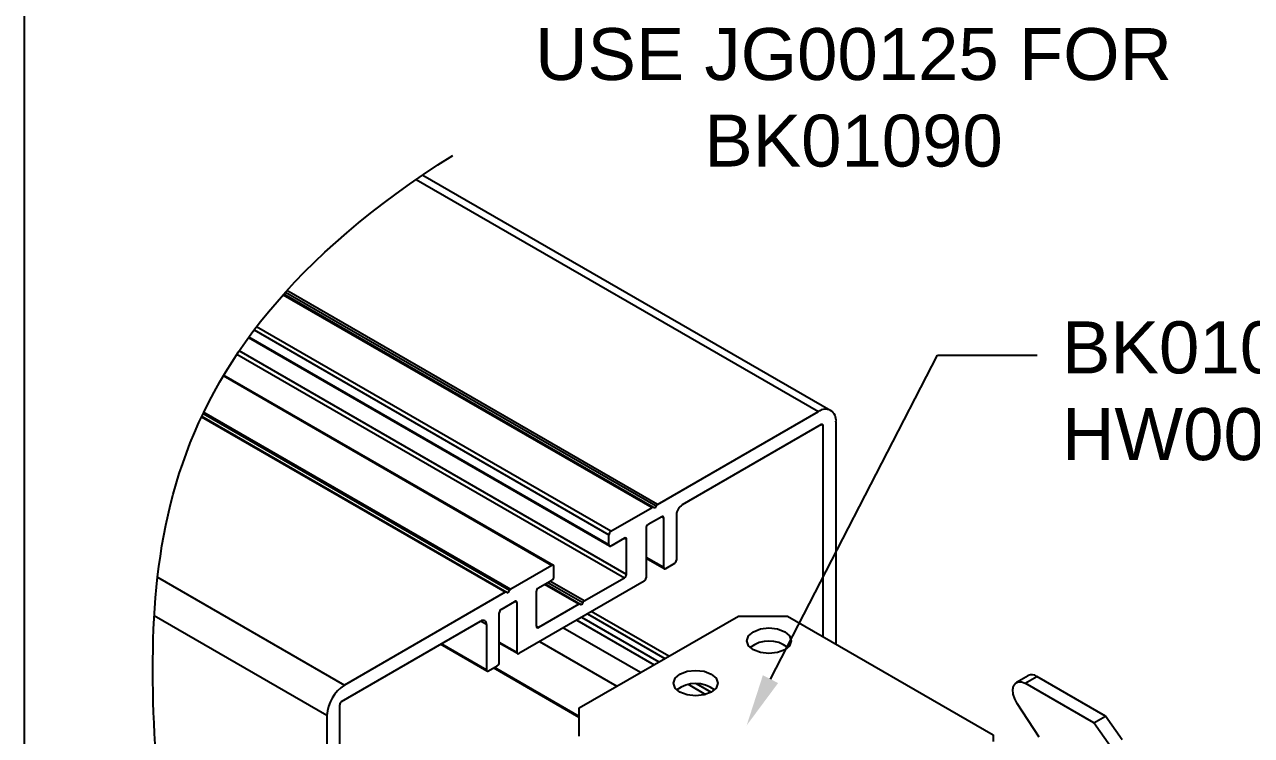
# Model space of a CAD drawing. Extents: x 0 to 9.71, y -8.92 to 0.
# Drawn here: x 0 to 4.431, y -5.609 to -3.041 of the extents above; entities that cross this region are included whole.
import ezdxf
from ezdxf import colors
from ezdxf.entities.mleader import LeaderData, LeaderLine
from ezdxf.math import Vec2, Vec3

# ---------------------------------------------------------------- set-up
doc = ezdxf.new("R2010")
doc.units = 0
doc.header["$LTSCALE"] = 0.5
doc.header["$MEASUREMENT"] = 0
for name, color, linetype in [('Brackets', 181, 'CONTINUOUS'), ('Dimension', 10, 'CONTINUOUS'), ('FAB DWG', 221, 'CONTINUOUS'), ('Housing', 150, 'CONTINUOUS')]:
    doc.layers.add(name, color=color, linetype=linetype)
doc.layers.add('Text-Unprinted', color=131, linetype='CONTINUOUS', plot=False)
doc.styles.get("Standard").update_dxf_attribs({"font": 'arial.ttf'})

msp = doc.modelspace()

# ---------------------------------------------------------------- linework, layer by layer
at = {"layer": 'Brackets', "transparency": 16777216}
for p, q in [((2.0037, -5.5097), (2.5782, -5.1781)), ((2.5782, -5.1781), (2.755, -5.1781)), ((2.755, -5.1781), (3.4985, -5.6072)), ((3.5826, -5.4175), (3.6248, -5.3931)), ((3.6138, -5.4206), (3.6561, -5.3962)), ((3.9041, -5.5393), (3.6561, -5.3962)), ((3.8618, -5.5637), (3.6138, -5.4206)), ((3.664, -5.6158), (3.5854, -5.4943)), ((2.0037, -5.6117), (2.0037, -5.5097)), ((3.8618, -5.5637), (3.9041, -5.5393)), ((3.9226, -5.6498), (3.8618, -5.5637)), ((3.9648, -5.6254), (3.9041, -5.5393)), ((3.4985, -5.6072), (3.4985, -5.6317))]:
    msp.add_line(p, q, dxfattribs=at)
at = {"layer": 'Brackets', "transparency": 16777216, "flags": 128}
for points in [[(2.7453, -5.3001), (2.7193, -5.3101), (2.6887, -5.3136), (2.6581, -5.3101), (2.6322, -5.3001), (2.6148, -5.2851), (2.6087, -5.2674), (2.6148, -5.2497), (2.6322, -5.2348), (2.6581, -5.2247), (2.6887, -5.2212), (2.7193, -5.2247), (2.7453, -5.2348), (2.7626, -5.2497), (2.7687, -5.2674), (2.7626, -5.2851), (2.7453, -5.3001)], [(2.4801, -5.4531), (2.4542, -5.4631), (2.4236, -5.4666), (2.393, -5.4631), (2.367, -5.4531), (2.3497, -5.4381), (2.3436, -5.4204), (2.3497, -5.4028), (2.367, -5.3878), (2.393, -5.3778), (2.4236, -5.3743), (2.4542, -5.3778), (2.4801, -5.3878), (2.4975, -5.4028), (2.5036, -5.4204), (2.4975, -5.4381), (2.4801, -5.4531)], [(3.5854, -5.4943), (3.5765, -5.4775), (3.5711, -5.4602), (3.5696, -5.4439), (3.5723, -5.4302), (3.5787, -5.4203), (3.5884, -5.4152), (3.6005, -5.4153), (3.6138, -5.4206)]]:
    msp.add_lwpolyline(points, dxfattribs=at)
at = {"layer": 'Brackets', "transparency": 16777216}
for centre, radius, start, end in [((2.6887, -5.3779), 0.1096, 51.7271, 128.2729), ((3.6379, -5.4207), 0.0305, 53.3912, 115.307), ((2.4236, -5.5309), 0.1096, 51.7271, 128.2729)]:
    msp.add_arc(centre, radius, start, end, dxfattribs=at)
at = {"layer": 'Dimension', "transparency": 16777216}
msp.add_open_spline([(0, -7.7583), (0.5678, -7.1527), (0.4742, -5.7013), (0.3806, -4.25), (1.5469, -3.5139)], degree=3, knots=[0.28605, 0.28605, 0.28605, 0.28605, 1, 1.899542, 1.899542, 1.899542, 1.899542], dxfattribs=at)
at = {"layer": 'Housing', "transparency": 16777216}
for p, q in [((1.4385, -3.5849), (2.9119, -4.4352)), ((1.4144, -3.6015), (2.8669, -4.4396)), ((0.9341, -4.0173), (2.2665, -4.7862)), ((2.2715, -4.7857), (0.9361, -4.0151)), ((0.943, -4.0075), (2.2815, -4.7799)), ((2.2865, -4.7746), (0.9478, -4.0021)), ((0.8294, -4.1447), (2.1108, -4.8842)), ((2.1179, -4.872), (0.838, -4.1334)), ((2.1129, -4.9256), (0.8085, -4.1729)), ((2.1108, -4.921), (0.8103, -4.1705)), ((0.7673, -4.232), (2.1669, -5.0397)), ((2.174, -5.0274), (0.7753, -4.2202)), ((1.9049, -4.9949), (0.7181, -4.3101)), ((0.7196, -4.3075), (1.9099, -4.9944)), ((1.7363, -5.0923), (0.6391, -4.4591)), ((0.6403, -4.4564), (1.7413, -5.0918)), ((1.7513, -5.086), (0.6446, -4.4474)), ((0.6477, -4.441), (1.7563, -5.0807)), ((2.2865, -4.7746), (2.8669, -4.4396)), ((2.8775, -4.4866), (2.3755, -4.7764)), ((2.8775, -4.4866), (2.8846, -4.4907)), ((2.8845, -5.2528), (2.8846, -4.4907)), ((2.9305, -4.4764), (2.9304, -5.2794)), ((2.2815, -4.7799), (2.2765, -4.7886)), ((2.1179, -4.872), (2.2665, -4.7862)), ((2.3013, -4.8192), (2.2518, -4.8478)), ((2.2765, -4.7886), (2.2715, -4.7857)), ((2.3013, -4.8192), (2.3083, -4.8233)), ((2.3083, -5.003), (2.3083, -4.8233)), ((2.3543, -4.8131), (2.3543, -4.9764)), ((2.2447, -4.86), (2.2447, -5.0397)), ((2.1108, -4.921), (2.1108, -4.8842)), ((2.1669, -4.8968), (2.1179, -4.9251)), ((2.1669, -4.8968), (2.174, -4.9008)), ((2.174, -5.0274), (2.174, -4.9008)), ((1.9049, -4.9949), (1.7563, -5.0807)), ((1.912, -5.0358), (1.912, -4.999)), ((2.3083, -5.003), (2.2447, -4.9662)), ((2.3104, -5.0075), (2.2447, -4.9696)), ((2.3472, -4.9887), (2.3154, -5.007)), ((0.4806, -5.0375), (1.1559, -5.4273)), ((1.8559, -5.0763), (1.9049, -5.048)), ((2.0214, -5.1237), (2.1669, -5.0397)), ((1.7363, -5.0923), (1.1559, -5.4273)), ((1.7413, -5.0918), (1.7463, -5.0947)), ((1.7463, -5.0947), (1.7513, -5.086)), ((2.2376, -5.0519), (1.7851, -5.3131)), ((1.8488, -5.2151), (1.8488, -5.0886)), ((2.0014, -5.1352), (1.8776, -5.0638)), ((1.8805, -5.0621), (2.0064, -5.1347)), ((1.8905, -5.0563), (2.0164, -5.129)), ((2.0214, -5.1237), (1.8976, -5.0522)), ((1.7215, -5.1539), (1.771, -5.1253)), ((1.7781, -5.1294), (1.771, -5.1253)), ((1.7781, -5.1294), (1.7781, -5.309)), ((2.0014, -5.1352), (1.8558, -5.2192)), ((2.0064, -5.1347), (2.0114, -5.1376)), ((2.0164, -5.129), (2.0114, -5.1376)), ((1.0923, -5.5375), (0.4686, -5.1776)), ((1.7144, -5.3458), (1.7145, -5.1661)), ((2.0117, -5.1823), (2.2914, -5.3437)), ((2.0329, -5.1701), (2.3125, -5.3315)), ((2.3267, -5.3233), (2.047, -5.1619)), ((1.1453, -5.4865), (1.6473, -5.1967)), ((1.6685, -5.209), (1.6473, -5.1967)), ((1.6685, -5.209), (1.6685, -5.3723)), ((1.8488, -5.2152), (1.8558, -5.2192)), ((2.2243, -5.3824), (1.9447, -5.221)), ((1.9941, -5.1925), (2.2738, -5.3538)), ((1.7144, -5.2723), (1.7781, -5.309)), ((1.8598, -5.27), (2.1394, -5.4314)), ((1.6705, -5.3769), (1.5028, -5.2801)), ((1.5058, -5.2784), (1.6685, -5.3723)), ((1.7801, -5.3136), (1.7144, -5.2757)), ((1.6755, -5.3764), (1.7074, -5.358)), ((2.0037, -5.5443), (1.6941, -5.3657)), ((2.0037, -5.5409), (1.6971, -5.364)), ((2.3965, -5.4247), (2.4595, -5.461)), ((2.4259, -5.4213), (2.4804, -5.4528)), ((1.0923, -5.5375), (1.092, -7.977)), ((1.1381, -6.6532), (1.1382, -5.4987))]:
    msp.add_line(p, q, dxfattribs=at)
for centre, radius, start, end in [((2.8917, -4.4701), 0.0393, 350.7627, 129.1887), ((2.8802, -4.49), 0.00437, 350.7627, 129.1887), ((2.2695, -4.7903), 0.00503, 65.6664, 125.6176), ((2.2942, -4.7869), 0.0144, 121.9537, 151.1456), ((2.4004, -4.8152), 0.0461, 122.6078, 177.3922), ((2.304, -4.8226), 0.00437, 350.7627, 129.1887), ((2.1262, -4.8849), 0.0154, 122.6078, 177.3922), ((2.2601, -4.8607), 0.0154, 122.6078, 177.3922), ((2.1697, -4.9001), 0.00437, 350.7627, 129.1887), ((2.1151, -4.9217), 0.00437, 170.7627, 309.1887), ((1.9077, -4.9983), 0.00437, 350.7627, 129.1887), ((2.3126, -5.0037), 0.00437, 170.7627, 309.1887), ((2.3389, -4.9757), 0.0154, 302.6078, 357.3922), ((1.8966, -5.0351), 0.0154, 302.6078, 357.3922), ((2.1586, -5.0267), 0.0154, 302.6078, 357.3922), ((2.2293, -5.039), 0.0154, 302.6078, 357.3922), ((1.7392, -5.0964), 0.00503, 65.6664, 125.6176), ((1.7639, -5.093), 0.0144, 121.9537, 151.1456), ((1.8641, -5.0893), 0.0154, 122.6078, 177.3922), ((1.7738, -5.1287), 0.00437, 350.7627, 129.1887), ((2.0043, -5.1393), 0.00503, 65.6664, 125.6176), ((2.029, -5.1359), 0.0144, 121.9537, 151.1456), ((1.7298, -5.1668), 0.0154, 122.6078, 177.3922), ((1.6556, -5.2069), 0.0131, 350.7627, 129.1887), ((1.8531, -5.2158), 0.00437, 170.7627, 309.1887), ((1.7824, -5.3097), 0.00437, 170.7627, 309.1887), ((1.6991, -5.3451), 0.0154, 302.6078, 357.3922), ((1.6728, -5.373), 0.00437, 170.7627, 309.1887), ((1.2305, -5.5438), 0.1383, 122.6078, 177.3922), ((1.1536, -5.4994), 0.0154, 122.6078, 177.3922)]:
    msp.add_arc(centre, radius, start, end, dxfattribs=at)
at = {"layer": 'Text-Unprinted', "ltscale": 0.5, "transparency": 16777216}
msp.add_lwpolyline([(0, 0), (9.7064, 0), (9.7064, -8.9194), (0, -8.9194)], close=True, dxfattribs=at)

# ---------------------------------------------------------------- texts
at = {"layer": 'FAB DWG', "transparency": 16777216, "insert": (2.9941, -3.3055), "char_height": 0.1875, "attachment_point": 5}
msp.add_mtext_dynamic_manual_height_columns('USE JG00125 FOR BK01090', width=2.949978, gutter_width=0.625, heights=[0], dxfattribs=at)

# ---------------------------------------------------------------- leaders
at = {"layer": 'FAB DWG', "transparency": 16777216}
ml = msp.add_multileader_mtext('Standard', dxfattribs=at)
ml.set_content('BK01090 (x1)\\PHW00289 (x2)', color=256)
ml.set_leader_properties()
ml.build(insert=Vec2(0, 0))
ml.multileader.update_dxf_attribs({"text_right_attachment_type": 2, "dogleg_length": 0.36, "arrow_head_size": 0.188})
ctx = ml.context
ctx.base_point, ctx.char_height, ctx.arrow_head_size, ctx.landing_gap_size, ctx.plane_origin = Vec3(3.6567, -4.2352), 0.188, 0.188, 0.09, Vec3(3.7352, -6.1894)
ctx.right_attachment = 2
notes = []
notes.append((ctx, [(0, (1, 1, 0), (3.2967, -4.2352), (1, 0), 0.36, [(0, [(2.6081, -5.5731)], 0, [])])]))
ctx.mtext.insert, ctx.mtext.width, ctx.mtext.flow_direction = Vec3(3.7467, -4.1135), 2.308827, 5
for ctx, leaders in notes:
    for number, flags, end, landing, length, lines in leaders:
        leader = LeaderData()
        leader.index, (leader.has_last_leader_line, leader.has_dogleg_vector, leader.attachment_direction) = number, flags
        leader.last_leader_point, leader.dogleg_vector, leader.dogleg_length = Vec3(end), Vec3(landing), length
        for number, points, colour, breaks in lines:
            line = LeaderLine()
            line.index, line.vertices, line.color, line.breaks = number, Vec3.list(points), colors.encode_raw_color(colour), breaks
            leader.lines.append(line)
        ctx.leaders.append(leader)

doc.saveas('drawing.dxf')
